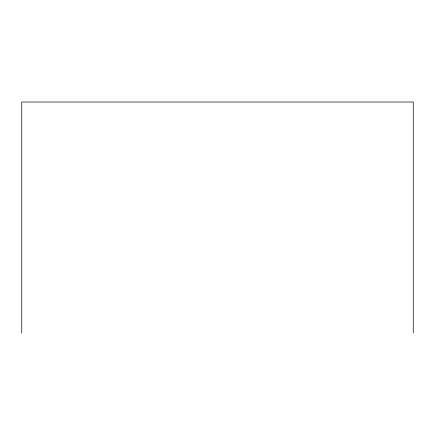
<?xml version="1.0" encoding="UTF-8"?>
<svg xmlns="http://www.w3.org/2000/svg" width="435" height="435" viewBox="0 0 435 435"><rect width="100%" height="100%" fill="white"/><g stroke="black" fill="none" stroke-linecap="round" stroke-linejoin="round"><path stroke-width="0.65" d="M413.25 332.976L413.25 102.024L21.75 102.024L21.75 332.976"/></g></svg>
